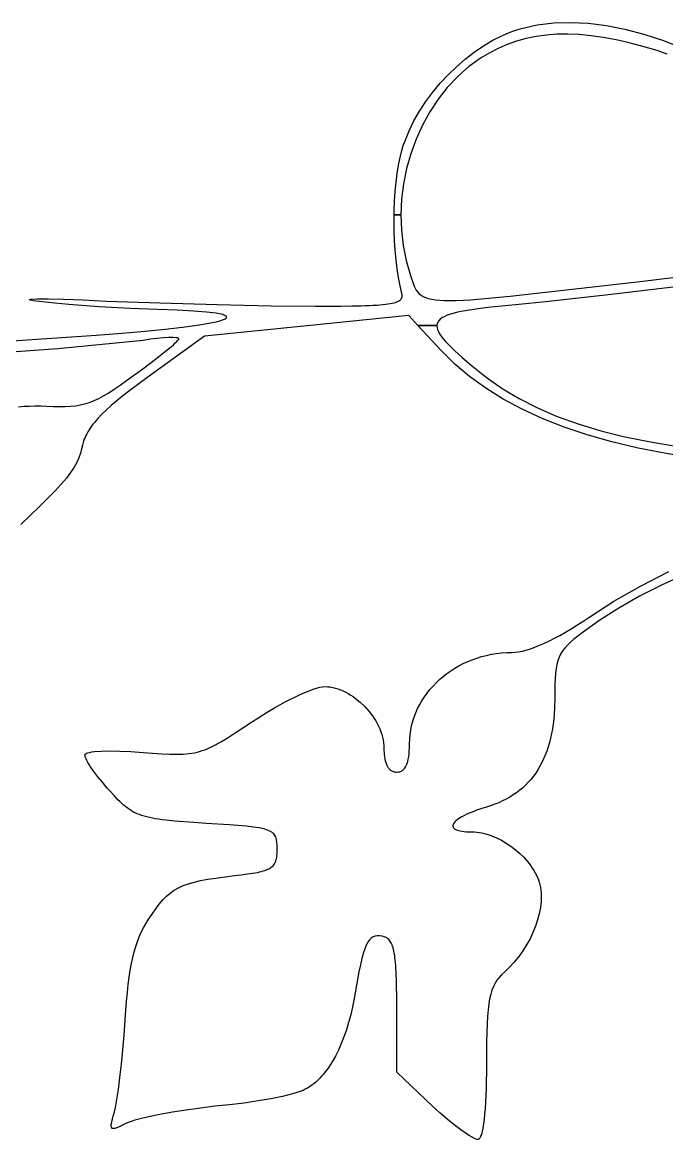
# Model space of a CAD drawing. Extents: x -119 to 121, y -47 to 51.
# Drawn here: x 41.63 to 46.95, y 33 to 42.23 of the extents above; entities that cross this region are included whole.
import ezdxf

# ---------------------------------------------------------------- set-up
doc = ezdxf.new("R2010")
doc.units = 0
doc.layers.add('BLACK', color=7, linetype='CONTINUOUS')

msp = doc.modelspace()

# ---------------------------------------------------------------- linework, layer by layer
at = {"layer": 'BLACK', "linetype": 'CONTINUOUS'}
for p, q in [((45.5928, 42.1174), (45.6715, 42.1501)), ((45.6715, 42.1501), (45.7108, 42.1637)), ((45.7108, 42.1637), (45.7499, 42.1753)), ((45.7499, 42.1753), (45.8807, 42.2037)), ((45.8807, 42.2037), (46.0165, 42.2203)), ((46.0165, 42.2203), (46.157, 42.2252)), ((46.157, 42.2252), (46.302, 42.2183)), ((46.302, 42.2183), (46.4513, 42.1997)), ((46.4513, 42.1997), (46.6046, 42.1696)), ((46.6046, 42.1696), (46.7619, 42.1279)), ((45.4368, 42.0315), (45.5144, 42.0777)), ((45.5144, 42.0777), (45.5928, 42.1174)), ((45.7099, 42.0702), (45.6325, 42.0428)), ((45.7895, 42.0923), (45.7099, 42.0702)), ((45.8715, 42.109), (45.7895, 42.0923)), ((45.9561, 42.1205), (45.8715, 42.109)), ((46.0436, 42.1268), (45.9561, 42.1205)), ((46.1341, 42.1278), (46.0436, 42.1268)), ((46.2279, 42.1237), (46.1341, 42.1278)), ((46.3252, 42.1144), (46.2279, 42.1237)), ((46.4262, 42.1), (46.3252, 42.1144)), ((46.5312, 42.0805), (46.4262, 42.1)), ((46.6402, 42.0559), (46.5312, 42.0805)), ((46.7537, 42.0264), (46.6402, 42.0559)), ((46.7619, 42.1279), (46.9229, 42.0747)), ((46.9229, 42.0747), (47.0873, 42.0102)), ((45.286, 41.9218), (45.3605, 41.9793)), ((45.3605, 41.9793), (45.4368, 42.0315)), ((45.4833, 41.9719), (45.4112, 41.9283)), ((45.557, 42.0101), (45.4833, 41.9719)), ((45.6325, 42.0428), (45.557, 42.0101)), ((46.8717, 41.9918), (46.7537, 42.0264)), ((46.955, 41.9639), (46.8717, 41.9918)), ((45.214, 41.8593), (45.286, 41.9218)), ((45.3611, 41.894), (45.3128, 41.8571)), ((45.4112, 41.9283), (45.3611, 41.894)), ((45.0792, 41.7219), (45.1449, 41.7925)), ((45.1449, 41.7925), (45.214, 41.8593)), ((45.2662, 41.8179), (45.2214, 41.7764)), ((45.3128, 41.8571), (45.2662, 41.8179)), ((45.0176, 41.648), (45.0792, 41.7219)), ((45.1373, 41.687), (45.0609, 41.5898)), ((45.2214, 41.7764), (45.1373, 41.687)), ((44.9605, 41.5714), (45.0176, 41.648)), ((44.9085, 41.4926), (44.9605, 41.5714)), ((45.0609, 41.5898), (44.9922, 41.4857)), ((44.8219, 41.3306), (44.8621, 41.4122)), ((44.8621, 41.4122), (44.9085, 41.4926)), ((44.9922, 41.4857), (44.9317, 41.3755)), ((44.7884, 41.2485), (44.8219, 41.3306)), ((44.9317, 41.3755), (44.8796, 41.2603)), ((44.7743, 41.2074), (44.7884, 41.2485)), ((44.8796, 41.2603), (44.8362, 41.1407)), ((44.7472, 41.1089), (44.7621, 41.1663)), ((44.7621, 41.1663), (44.7743, 41.2074)), ((44.8362, 41.1407), (44.8017, 41.0178)), ((44.7234, 40.9774), (44.7343, 41.0457)), ((44.7343, 41.0457), (44.7472, 41.1089)), ((44.7145, 40.9048), (44.7234, 40.9774)), ((44.8017, 41.0178), (44.7763, 40.8924)), ((44.7075, 40.8288), (44.7145, 40.9048)), ((44.7763, 40.8924), (44.7605, 40.7653)), ((44.7026, 40.7501), (44.7075, 40.8288)), ((44.7605, 40.7653), (44.7544, 40.6375)), ((44.6996, 40.6695), (44.7026, 40.7501)), ((44.6986, 40.5878), (44.6992, 40.6375)), ((44.6996, 40.5057), (44.6986, 40.5878)), ((44.6992, 40.6375), (44.6996, 40.6695)), ((44.6992, 40.6375), (44.7544, 40.6375)), ((44.7544, 40.6375), (44.6992, 40.6375)), ((44.7544, 40.6375), (44.7583, 40.5098)), ((44.7026, 40.4241), (44.6996, 40.5057)), ((44.7583, 40.5098), (44.7724, 40.3831)), ((44.7075, 40.3438), (44.7026, 40.4241)), ((44.7145, 40.2654), (44.7075, 40.3438)), ((44.7724, 40.3831), (44.7971, 40.2583)), ((46.7306, 40.0868), (48.6003, 40.3126)), ((44.7234, 40.1899), (44.7145, 40.2654)), ((44.7971, 40.2583), (44.8327, 40.1362)), ((44.7343, 40.118), (44.7234, 40.1899)), ((44.7472, 40.0504), (44.7343, 40.118)), ((44.8327, 40.1362), (44.8639, 40.0481)), ((44.7621, 39.988), (44.7472, 40.0504)), ((44.8639, 40.0481), (44.8816, 40.0134)), ((45.6582, 39.9646), (46.7306, 40.0868)), ((47.0729, 40.0469), (46.444, 39.9739)), ((41.6849, 39.936), (41.6865, 39.9373)), ((41.6859, 39.9345), (41.6849, 39.936)), ((41.6958, 39.931), (41.6859, 39.9345)), ((41.6865, 39.9373), (41.6974, 39.9396)), ((41.6974, 39.9396), (41.7494, 39.9422)), ((41.7494, 39.9422), (41.8397, 39.9422)), ((41.8397, 39.9422), (41.9663, 39.9393)), ((41.9663, 39.9393), (42.1274, 39.9335)), ((42.1274, 39.9335), (42.3209, 39.9245)), ((44.7436, 39.9302), (44.747, 39.9328)), ((44.747, 39.9328), (44.7501, 39.9355)), ((44.7501, 39.9355), (44.7528, 39.9383)), ((44.7528, 39.9383), (44.7553, 39.9412)), ((44.7553, 39.9412), (44.7574, 39.9442)), ((44.7574, 39.9442), (44.7592, 39.9473)), ((44.7592, 39.9473), (44.7608, 39.9505)), ((44.7608, 39.9505), (44.762, 39.9538)), ((44.762, 39.9538), (44.763, 39.9572)), ((44.7637, 39.9797), (44.7621, 39.988)), ((44.763, 39.9572), (44.7637, 39.9607)), ((44.7644, 39.9717), (44.7637, 39.9797)), ((44.7637, 39.9607), (44.7642, 39.9642)), ((44.7642, 39.9642), (44.7644, 39.9679)), ((44.7644, 39.9679), (44.7644, 39.9717)), ((44.8816, 40.0134), (44.905, 39.9846)), ((44.905, 39.9846), (44.9369, 39.9619)), ((44.9369, 39.9619), (44.9805, 39.9451)), ((44.9805, 39.9451), (45.0388, 39.9341)), ((45.0388, 39.9341), (45.1149, 39.929)), ((45.2118, 39.9295), (45.3326, 39.9356)), ((45.3326, 39.9356), (45.6582, 39.9646)), ((46.444, 39.9739), (45.9248, 39.9168)), ((41.7166, 39.9271), (41.6958, 39.931)), ((41.7917, 39.9175), (41.7166, 39.9271)), ((41.8946, 39.9069), (41.7917, 39.9175)), ((42.01, 39.8967), (41.8946, 39.9069)), ((42.2627, 39.8778), (42.01, 39.8967)), ((42.518, 39.8629), (42.2627, 39.8778)), ((42.3209, 39.9245), (42.7626, 39.909)), ((42.7442, 39.854), (42.518, 39.8629)), ((42.9062, 39.8491), (42.7442, 39.854)), ((42.7626, 39.909), (43.2355, 39.8954)), ((43.0407, 39.8423), (42.9062, 39.8491)), ((43.148, 39.8339), (43.0407, 39.8423)), ((43.2355, 39.8954), (43.6831, 39.8858)), ((43.6831, 39.8858), (44.0495, 39.8822)), ((44.0495, 39.8822), (44.16, 39.8824)), ((44.16, 39.8824), (44.2592, 39.883)), ((44.2592, 39.883), (44.3476, 39.8841)), ((44.3476, 39.8841), (44.4257, 39.8858)), ((44.4257, 39.8858), (44.4611, 39.887)), ((44.4611, 39.887), (44.4942, 39.8883)), ((44.4942, 39.8883), (44.5249, 39.8898)), ((44.5249, 39.8898), (44.5534, 39.8915)), ((44.5534, 39.8915), (44.5797, 39.8935)), ((44.5797, 39.8935), (44.604, 39.8956)), ((44.604, 39.8956), (44.6263, 39.8981)), ((44.6263, 39.8981), (44.6466, 39.9007)), ((44.6466, 39.9007), (44.665, 39.9037)), ((44.665, 39.9037), (44.6816, 39.9069)), ((44.6816, 39.9069), (44.6964, 39.9104)), ((44.6964, 39.9104), (44.7096, 39.9142)), ((44.7096, 39.9142), (44.7212, 39.9184)), ((44.7212, 39.9184), (44.7264, 39.9206)), ((44.7264, 39.9206), (44.7313, 39.9229)), ((44.7313, 39.9229), (44.7357, 39.9252)), ((44.7357, 39.9252), (44.7398, 39.9277)), ((44.7398, 39.9277), (44.7436, 39.9302)), ((45.1149, 39.929), (45.2118, 39.9295)), ((45.2868, 39.8445), (45.249, 39.8374)), ((45.373, 39.8578), (45.2868, 39.8445)), ((45.4731, 39.8702), (45.373, 39.8578)), ((45.5876, 39.8822), (45.4731, 39.8702)), ((45.9248, 39.9168), (45.5876, 39.8822)), ((43.2284, 39.8239), (43.148, 39.8339)), ((43.1684, 39.7409), (43.2411, 39.7567)), ((43.2824, 39.8126), (43.2284, 39.8239)), ((43.2411, 39.7567), (43.2892, 39.772)), ((43.2995, 39.8064), (43.2824, 39.8126)), ((43.2892, 39.772), (43.304, 39.7793)), ((43.3103, 39.8), (43.2995, 39.8064)), ((43.304, 39.7793), (43.3124, 39.7865)), ((43.3145, 39.7934), (43.3103, 39.8)), ((43.3124, 39.7865), (43.3145, 39.7934)), ((44.8185, 39.8046), (43.9789, 39.7199)), ((44.8948, 39.7223), (44.8185, 39.8046)), ((45.0584, 39.7499), (45.0534, 39.7366)), ((45.0666, 39.7624), (45.0584, 39.7499)), ((45.078, 39.7741), (45.0666, 39.7624)), ((45.0926, 39.785), (45.078, 39.7741)), ((45.1104, 39.7951), (45.0926, 39.785)), ((45.1314, 39.8047), (45.1104, 39.7951)), ((45.1558, 39.8136), (45.1314, 39.8047)), ((45.1835, 39.822), (45.1558, 39.8136)), ((45.2145, 39.83), (45.1835, 39.822)), ((45.249, 39.8374), (45.2145, 39.83)), ((42.2362, 39.6423), (42.4487, 39.6584)), ((42.4487, 39.6584), (42.6389, 39.6749)), ((42.6389, 39.6749), (42.8063, 39.6915)), ((42.8063, 39.6915), (42.9506, 39.7081)), ((42.9506, 39.7081), (43.0714, 39.7247)), ((43.0714, 39.7247), (43.1684, 39.7409)), ((43.9789, 39.7199), (43.1323, 39.6353)), ((45.0867, 39.5153), (44.8948, 39.7223)), ((44.8948, 39.7223), (45.0514, 39.7223)), ((45.0514, 39.7223), (44.8948, 39.7223)), ((45.0534, 39.7366), (45.0514, 39.7223)), ((45.0514, 39.7223), (45.0526, 39.7071)), ((45.0526, 39.7071), (45.0568, 39.6908)), ((45.0568, 39.6908), (45.064, 39.6734)), ((45.064, 39.6734), (45.0742, 39.6549)), ((40.3807, 39.5177), (42.2362, 39.6423)), ((42.6243, 39.6), (41.9206, 39.5305)), ((42.6836, 39.6093), (42.6243, 39.6)), ((43.1323, 39.6353), (42.6454, 39.2825)), ((42.739, 39.6161), (42.6836, 39.6093)), ((42.7893, 39.6206), (42.739, 39.6161)), ((42.8333, 39.6229), (42.7893, 39.6206)), ((42.8696, 39.6233), (42.8333, 39.6229)), ((42.8562, 39.5479), (42.8751, 39.5642)), ((42.8971, 39.6218), (42.8696, 39.6233)), ((42.8751, 39.5642), (42.8909, 39.5786)), ((42.8909, 39.5786), (42.9036, 39.5909)), ((42.9072, 39.6205), (42.8971, 39.6218)), ((42.9036, 39.5909), (42.9129, 39.6011)), ((42.9145, 39.6187), (42.9072, 39.6205)), ((42.9129, 39.6011), (42.9162, 39.6053)), ((42.9191, 39.6166), (42.9145, 39.6187)), ((42.9162, 39.6053), (42.9186, 39.6088)), ((42.9186, 39.6088), (42.9201, 39.6118)), ((42.9202, 39.6154), (42.9191, 39.6166)), ((42.9201, 39.6118), (42.9206, 39.6141)), ((42.9206, 39.6141), (42.9202, 39.6154)), ((45.0742, 39.6549), (45.0873, 39.6353)), ((45.0873, 39.6353), (45.1034, 39.6143)), ((45.1034, 39.6143), (45.1224, 39.5921)), ((45.1224, 39.5921), (45.1442, 39.5685)), ((45.1442, 39.5685), (45.1689, 39.5435)), ((41.9206, 39.5305), (40.8898, 39.458)), ((42.7549, 39.4662), (42.8104, 39.51)), ((42.8104, 39.51), (42.8346, 39.5298)), ((42.8346, 39.5298), (42.8562, 39.5479)), ((45.1989, 39.405), (45.0867, 39.5153)), ((45.1689, 39.5435), (45.1963, 39.517)), ((45.1963, 39.517), (45.2596, 39.4594)), ((42.6215, 39.3654), (42.6914, 39.4176)), ((42.6914, 39.4176), (42.7549, 39.4662)), ((45.3216, 39.3016), (45.1989, 39.405)), ((45.2596, 39.4594), (45.3336, 39.3954)), ((45.3336, 39.3954), (45.4579, 39.296)), ((42.4885, 39.2682), (42.5467, 39.3107)), ((42.5467, 39.3107), (42.6215, 39.3654)), ((45.4549, 39.2049), (45.3216, 39.3016)), ((45.4579, 39.296), (45.5906, 39.2043)), ((42.3409, 39.1678), (42.3863, 39.197)), ((42.3863, 39.197), (42.4353, 39.2303)), ((42.4353, 39.2303), (42.4885, 39.2682)), ((42.5771, 39.2326), (42.5148, 39.1859)), ((42.6454, 39.2825), (42.5771, 39.2326)), ((45.5993, 39.1149), (45.4549, 39.2049)), ((45.5906, 39.2043), (45.7323, 39.12)), ((42.1815, 39.0885), (42.2194, 39.1032)), ((42.2194, 39.1032), (42.2582, 39.1212)), ((42.2582, 39.1212), (42.2985, 39.1427)), ((42.2985, 39.1427), (42.3409, 39.1678)), ((42.4581, 39.142), (42.407, 39.1008)), ((42.5148, 39.1859), (42.4581, 39.142)), ((45.755, 39.0316), (45.5993, 39.1149)), ((45.7323, 39.12), (45.8839, 39.043)), ((41.5949, 39.0525), (41.6398, 39.0563)), ((41.6398, 39.0563), (41.6853, 39.0585)), ((41.6853, 39.0585), (41.7315, 39.0593)), ((41.7315, 39.0593), (41.7787, 39.0587)), ((41.7787, 39.0587), (41.827, 39.0567)), ((41.827, 39.0567), (41.8827, 39.0546)), ((41.8827, 39.0546), (41.9337, 39.0537)), ((41.9337, 39.0537), (41.9809, 39.0544)), ((41.9809, 39.0544), (42.0248, 39.0567)), ((42.0248, 39.0567), (42.0661, 39.0611)), ((42.0661, 39.0611), (42.1055, 39.0676)), ((42.1055, 39.0676), (42.1438, 39.0767)), ((42.1438, 39.0767), (42.1815, 39.0885)), ((42.3199, 39.025), (42.2834, 38.9899)), ((42.361, 39.0619), (42.3199, 39.025)), ((42.407, 39.1008), (42.361, 39.0619)), ((45.9223, 38.9547), (45.755, 39.0316)), ((45.8839, 39.043), (46.0461, 38.9731)), ((42.2231, 38.9236), (42.2105, 38.9077)), ((42.2512, 38.9562), (42.2231, 38.9236)), ((42.2834, 38.9899), (42.2512, 38.9562)), ((46.1016, 38.8844), (45.9223, 38.9547)), ((46.0461, 38.9731), (46.2196, 38.9102)), ((42.1603, 38.8301), (42.1525, 38.8147)), ((42.1687, 38.8454), (42.1603, 38.8301)), ((42.1779, 38.8609), (42.1687, 38.8454)), ((42.1879, 38.8764), (42.1779, 38.8609)), ((42.1987, 38.892), (42.1879, 38.8764)), ((42.2105, 38.9077), (42.1987, 38.892)), ((46.2932, 38.8204), (46.1016, 38.8844)), ((46.2196, 38.9102), (46.4052, 38.854)), ((46.4052, 38.854), (46.6036, 38.8045)), ((42.1238, 38.7365), (42.1163, 38.7039)), ((42.1335, 38.7682), (42.1238, 38.7365)), ((42.1392, 38.7838), (42.1335, 38.7682)), ((42.1455, 38.7992), (42.1392, 38.7838)), ((42.1525, 38.8147), (42.1455, 38.7992)), ((46.4973, 38.7626), (46.2932, 38.8204)), ((46.7143, 38.7111), (46.4973, 38.7626)), ((46.6036, 38.8045), (46.8156, 38.7614)), ((46.8156, 38.7614), (47.0418, 38.7245)), ((42.1077, 38.668), (42.095, 38.6313)), ((42.1163, 38.7039), (42.1077, 38.668)), ((46.9444, 38.6657), (46.7143, 38.7111)), ((47.1881, 38.6263), (46.9444, 38.6657)), ((42.0547, 38.553), (42.0261, 38.5101)), ((42.0775, 38.5932), (42.0547, 38.553)), ((42.095, 38.6313), (42.0775, 38.5932)), ((41.991, 38.4639), (41.9489, 38.4138)), ((42.0261, 38.5101), (41.991, 38.4639)), ((41.9489, 38.4138), (41.8993, 38.3591)), ((41.8416, 38.2992), (41.7752, 38.2334)), ((41.8993, 38.3591), (41.8416, 38.2992)), ((41.7752, 38.2334), (41.6142, 38.0818)), ((46.7329, 37.5726), (46.9689, 37.6918)), ((47.1193, 37.6769), (46.9125, 37.5831)), ((46.5136, 37.4472), (46.7329, 37.5726)), ((46.9125, 37.5831), (46.7246, 37.488)), ((46.3073, 37.314), (46.5136, 37.4472)), ((46.7246, 37.488), (46.5533, 37.3908)), ((46.5533, 37.3908), (46.3962, 37.2907)), ((46.2085, 37.2489), (46.2574, 37.2805)), ((46.3962, 37.2907), (46.2508, 37.187)), ((46.2574, 37.2805), (46.3073, 37.314)), ((46.0239, 37.1418), (46.0682, 37.1656)), ((46.0682, 37.1656), (46.1138, 37.1914)), ((46.1138, 37.1914), (46.1606, 37.2192)), ((46.1606, 37.2192), (46.2085, 37.2489)), ((46.2508, 37.187), (46.2146, 37.159)), ((45.8614, 37.0679), (45.8996, 37.0831)), ((45.8996, 37.0831), (45.9395, 37.1006)), ((45.9395, 37.1006), (45.9809, 37.1201)), ((45.9809, 37.1201), (46.0239, 37.1418)), ((46.1292, 37.0844), (46.1078, 37.0606)), ((46.154, 37.1083), (46.1292, 37.0844)), ((46.1824, 37.133), (46.154, 37.1083)), ((46.2146, 37.159), (46.1824, 37.133)), ((45.3819, 36.978), (45.4212, 36.9901)), ((45.4212, 36.9901), (45.4613, 37.0005)), ((45.4613, 37.0005), (45.5022, 37.0091)), ((45.5022, 37.0091), (45.5438, 37.0158)), ((45.5438, 37.0158), (45.586, 37.0207)), ((45.586, 37.0207), (45.6289, 37.0237)), ((45.6289, 37.0237), (45.6723, 37.0247)), ((45.6723, 37.0247), (45.6985, 37.0259)), ((45.6985, 37.0259), (45.727, 37.0296)), ((45.727, 37.0296), (45.7577, 37.0357)), ((45.7577, 37.0357), (45.7903, 37.0441)), ((45.7903, 37.0441), (45.8249, 37.0549)), ((45.8249, 37.0549), (45.8614, 37.0679)), ((46.0612, 36.985), (46.0508, 36.9564)), ((46.074, 37.0115), (46.0612, 36.985)), ((46.0895, 37.0365), (46.074, 37.0115)), ((46.1078, 37.0606), (46.0895, 37.0365)), ((45.1665, 36.8725), (45.1997, 36.8937)), ((45.1997, 36.8937), (45.2341, 36.9136)), ((45.2341, 36.9136), (45.2695, 36.932)), ((45.2695, 36.932), (45.306, 36.9489)), ((45.306, 36.9489), (45.3435, 36.9643)), ((45.3435, 36.9643), (45.3819, 36.978)), ((46.0362, 36.8908), (46.0315, 36.8526)), ((46.0425, 36.9252), (46.0362, 36.8908)), ((46.0508, 36.9564), (46.0425, 36.9252)), ((45.0462, 36.7743), (45.0743, 36.8007)), ((45.0743, 36.8007), (45.1038, 36.8259)), ((45.1038, 36.8259), (45.1345, 36.8498)), ((45.1345, 36.8498), (45.1665, 36.8725)), ((46.0283, 36.8101), (46.0264, 36.7627)), ((46.0315, 36.8526), (46.0283, 36.8101)), ((43.9603, 36.6937), (43.9957, 36.7081)), ((43.9957, 36.7081), (44.0284, 36.7201)), ((44.0284, 36.7201), (44.0582, 36.7297)), ((44.0582, 36.7297), (44.0848, 36.7367)), ((44.0848, 36.7367), (44.1079, 36.741)), ((44.1079, 36.741), (44.1271, 36.7425)), ((44.1271, 36.7425), (44.1484, 36.7417)), ((44.1484, 36.7417), (44.1698, 36.7394)), ((44.1698, 36.7394), (44.1913, 36.7357)), ((44.1913, 36.7357), (44.2128, 36.7305)), ((44.2128, 36.7305), (44.2344, 36.724)), ((44.2344, 36.724), (44.2559, 36.7162)), ((44.2559, 36.7162), (44.2772, 36.7071)), ((44.2772, 36.7071), (44.2984, 36.6968)), ((44.9707, 36.6885), (44.9944, 36.7181)), ((44.9944, 36.7181), (45.0196, 36.7468)), ((45.0196, 36.7468), (45.0462, 36.7743)), ((46.0253, 36.7097), (46.025, 36.6508)), ((46.0264, 36.7627), (46.0253, 36.7097)), ((43.7543, 36.5922), (43.7984, 36.6161)), ((43.7984, 36.6161), (43.8413, 36.6383)), ((43.8413, 36.6383), (43.8828, 36.6587)), ((43.8828, 36.6587), (43.9226, 36.6772)), ((43.9226, 36.6772), (43.9603, 36.6937)), ((44.2984, 36.6968), (44.3194, 36.6855)), ((44.3194, 36.6855), (44.3401, 36.673)), ((44.3401, 36.673), (44.3604, 36.6595)), ((44.3604, 36.6595), (44.3804, 36.645)), ((44.3804, 36.645), (44.4189, 36.6133)), ((44.4189, 36.6133), (44.4552, 36.5784)), ((44.9094, 36.5937), (44.9282, 36.6262)), ((44.9282, 36.6262), (44.9486, 36.6578)), ((44.9486, 36.6578), (44.9707, 36.6885)), ((46.025, 36.6508), (46.0229, 36.5605)), ((43.6183, 36.5122), (43.6639, 36.5402)), ((43.6639, 36.5402), (43.7094, 36.5669)), ((43.7094, 36.5669), (43.7543, 36.5922)), ((44.4552, 36.5784), (44.4888, 36.5407)), ((44.4888, 36.5407), (44.5194, 36.5006)), ((44.8638, 36.4914), (44.8772, 36.5262)), ((44.8772, 36.5262), (44.8924, 36.5604)), ((44.8924, 36.5604), (44.9094, 36.5937)), ((46.0229, 36.5605), (46.0202, 36.5171)), ((43.3861, 36.3598), (43.5274, 36.4532)), ((43.5274, 36.4532), (43.5726, 36.4832)), ((43.5726, 36.4832), (43.6183, 36.5122)), ((44.5194, 36.5006), (44.5334, 36.4798)), ((44.5334, 36.4798), (44.5465, 36.4586)), ((44.5465, 36.4586), (44.5586, 36.437)), ((44.5586, 36.437), (44.5696, 36.4151)), ((44.8429, 36.4197), (44.8524, 36.4559)), ((44.8524, 36.4559), (44.8638, 36.4914)), ((46.0116, 36.4337), (46.0056, 36.3937)), ((46.0164, 36.4748), (46.0116, 36.4337)), ((46.0202, 36.5171), (46.0164, 36.4748)), ((43.3267, 36.3219), (43.3861, 36.3598)), ((44.5696, 36.4151), (44.5796, 36.3929)), ((44.5796, 36.3929), (44.5884, 36.3704)), ((44.5884, 36.3704), (44.5959, 36.3479)), ((44.5959, 36.3479), (44.6023, 36.3252)), ((44.8267, 36.3079), (44.83, 36.3457)), ((44.83, 36.3457), (44.8354, 36.383)), ((44.8354, 36.383), (44.8429, 36.4197)), ((45.9986, 36.3549), (45.9904, 36.3172)), ((46.0056, 36.3937), (45.9986, 36.3549)), ((43.1784, 36.2395), (43.2241, 36.2621)), ((43.2241, 36.2621), (43.2732, 36.2895)), ((43.2732, 36.2895), (43.3267, 36.3219)), ((44.6023, 36.3252), (44.6073, 36.3025)), ((44.6073, 36.3025), (44.6109, 36.2797)), ((44.6109, 36.2797), (44.6132, 36.2571)), ((44.6132, 36.2571), (44.6139, 36.2345)), ((44.8252, 36.2404), (44.8256, 36.2698)), ((44.8256, 36.2698), (44.8267, 36.3079)), ((45.9709, 36.2452), (45.9594, 36.2109)), ((45.9812, 36.2806), (45.9709, 36.2452)), ((45.9904, 36.3172), (45.9812, 36.2806)), ((42.1445, 36.178), (42.1451, 36.1813)), ((42.1448, 36.1738), (42.1445, 36.178)), ((42.1455, 36.1691), (42.1448, 36.1738)), ((42.1451, 36.1813), (42.1469, 36.1843)), ((42.1468, 36.164), (42.1455, 36.1691)), ((42.1486, 36.1584), (42.1468, 36.164)), ((42.1469, 36.1843), (42.1538, 36.19)), ((42.1537, 36.1459), (42.1486, 36.1584)), ((42.1538, 36.19), (42.1652, 36.1949)), ((42.1652, 36.1949), (42.1808, 36.1992)), ((42.1808, 36.1992), (42.2003, 36.2028)), ((42.2003, 36.2028), (42.2237, 36.2058)), ((42.2237, 36.2058), (42.2812, 36.2098)), ((42.2812, 36.2098), (42.3515, 36.2111)), ((42.3515, 36.2111), (42.4332, 36.2098)), ((42.4332, 36.2098), (42.5246, 36.2058)), ((42.5246, 36.2058), (42.6243, 36.1992)), ((42.6243, 36.1992), (42.7794, 36.1884)), ((42.7794, 36.1884), (42.8443, 36.1854)), ((42.8443, 36.1854), (42.9023, 36.1843)), ((42.9023, 36.1843), (42.9548, 36.1856)), ((42.9548, 36.1856), (43.003, 36.1897)), ((43.003, 36.1897), (43.0259, 36.1928)), ((43.0259, 36.1928), (43.0482, 36.1967)), ((43.0482, 36.1967), (43.0701, 36.2015)), ((43.0701, 36.2015), (43.0917, 36.2071)), ((43.0917, 36.2071), (43.1132, 36.2137)), ((43.1132, 36.2137), (43.1347, 36.2213)), ((43.1347, 36.2213), (43.1784, 36.2395)), ((44.6139, 36.2345), (44.614, 36.2227)), ((44.614, 36.2227), (44.6143, 36.2113)), ((44.6143, 36.2113), (44.6149, 36.2003)), ((44.6149, 36.2003), (44.6156, 36.1895)), ((44.6156, 36.1895), (44.6165, 36.1791)), ((44.6165, 36.1791), (44.6177, 36.1691)), ((44.6177, 36.1691), (44.619, 36.1594)), ((44.619, 36.1594), (44.6205, 36.15)), ((44.8153, 36.1439), (44.819, 36.1649)), ((44.819, 36.1649), (44.8219, 36.188)), ((44.8219, 36.188), (44.8239, 36.2132)), ((44.8239, 36.2132), (44.8252, 36.2404)), ((45.9469, 36.1777), (45.9333, 36.1457)), ((45.9594, 36.2109), (45.9469, 36.1777)), ((42.1606, 36.1317), (42.1537, 36.1459)), ((42.1692, 36.1161), (42.1606, 36.1317)), ((42.1795, 36.0992), (42.1692, 36.1161)), ((42.1912, 36.081), (42.1795, 36.0992)), ((42.2045, 36.0616), (42.1912, 36.081)), ((42.219, 36.0413), (42.2045, 36.0616)), ((44.6205, 36.15), (44.6223, 36.141)), ((44.6223, 36.141), (44.6243, 36.1324)), ((44.6243, 36.1324), (44.6264, 36.1241)), ((44.6264, 36.1241), (44.6288, 36.1162)), ((44.6288, 36.1162), (44.6314, 36.1086)), ((44.6314, 36.1086), (44.6342, 36.1014)), ((44.6342, 36.1014), (44.6372, 36.0946)), ((44.6372, 36.0946), (44.6404, 36.0881)), ((44.6404, 36.0881), (44.6438, 36.082)), ((44.6438, 36.082), (44.6474, 36.0763)), ((44.6474, 36.0763), (44.6512, 36.0709)), ((44.6512, 36.0709), (44.6553, 36.066)), ((44.6553, 36.066), (44.6595, 36.0614)), ((44.6595, 36.0614), (44.664, 36.0572)), ((44.7756, 36.0582), (44.7843, 36.0678)), ((44.7843, 36.0678), (44.7921, 36.0792)), ((44.7921, 36.0792), (44.7991, 36.0925)), ((44.7991, 36.0925), (44.8053, 36.1077)), ((44.8053, 36.1077), (44.8107, 36.1248)), ((44.8107, 36.1248), (44.8153, 36.1439)), ((45.9027, 36.085), (45.8857, 36.0563)), ((45.9185, 36.1148), (45.9027, 36.085)), ((45.9333, 36.1457), (45.9185, 36.1148)), ((42.2347, 36.0201), (42.219, 36.0413)), ((42.2516, 35.9982), (42.2347, 36.0201)), ((42.2695, 35.9756), (42.2516, 35.9982)), ((42.2883, 35.9526), (42.2695, 35.9756)), ((44.664, 36.0572), (44.6686, 36.0534)), ((44.6686, 36.0534), (44.6735, 36.0499)), ((44.6735, 36.0499), (44.6785, 36.0469)), ((44.6785, 36.0469), (44.6838, 36.0443)), ((44.6838, 36.0443), (44.6893, 36.042)), ((44.6893, 36.042), (44.695, 36.0402)), ((44.695, 36.0402), (44.7008, 36.0388)), ((44.7008, 36.0388), (44.7069, 36.0378)), ((44.7069, 36.0378), (44.7133, 36.0371)), ((44.7133, 36.0371), (44.7198, 36.0369)), ((44.7198, 36.0369), (44.7326, 36.0378)), ((44.7326, 36.0378), (44.7446, 36.0403)), ((44.7446, 36.0403), (44.7503, 36.0422)), ((44.7503, 36.0422), (44.7557, 36.0445)), ((44.7557, 36.0445), (44.761, 36.0473)), ((44.761, 36.0473), (44.7661, 36.0505)), ((44.7661, 36.0505), (44.7709, 36.0541)), ((44.7709, 36.0541), (44.7756, 36.0582)), ((45.8281, 35.977), (45.8066, 35.9528)), ((45.8484, 36.0023), (45.8281, 35.977)), ((45.8676, 36.0288), (45.8484, 36.0023)), ((45.8857, 36.0563), (45.8676, 36.0288)), ((42.3079, 35.9292), (42.2883, 35.9526)), ((42.3282, 35.9055), (42.3079, 35.9292)), ((42.3491, 35.8817), (42.3282, 35.9055)), ((42.3845, 35.843), (42.3491, 35.8817)), ((45.7355, 35.8868), (45.7095, 35.8669)), ((45.7603, 35.9077), (45.7355, 35.8868)), ((45.784, 35.9297), (45.7603, 35.9077)), ((45.8066, 35.9528), (45.784, 35.9297)), ((42.4172, 35.8088), (42.3845, 35.843)), ((42.4329, 35.7933), (42.4172, 35.8088)), ((42.4483, 35.7788), (42.4329, 35.7933)), ((45.5626, 35.7843), (45.5297, 35.771)), ((45.5942, 35.7986), (45.5626, 35.7843)), ((45.6248, 35.8141), (45.5942, 35.7986)), ((45.6542, 35.8306), (45.6248, 35.8141)), ((45.6824, 35.8482), (45.6542, 35.8306)), ((45.7095, 35.8669), (45.6824, 35.8482)), ((42.4635, 35.7652), (42.4483, 35.7788)), ((42.4786, 35.7525), (42.4635, 35.7652)), ((42.4939, 35.7407), (42.4786, 35.7525)), ((42.5093, 35.7297), (42.4939, 35.7407)), ((42.525, 35.7195), (42.5093, 35.7297)), ((42.5412, 35.7101), (42.525, 35.7195)), ((42.558, 35.7013), (42.5412, 35.7101)), ((42.5754, 35.6932), (42.558, 35.7013)), ((42.5936, 35.6858), (42.5754, 35.6932)), ((45.3125, 35.6947), (45.2931, 35.6858)), ((45.3334, 35.7036), (45.3125, 35.6947)), ((45.3559, 35.7125), (45.3334, 35.7036)), ((45.3799, 35.7214), (45.3559, 35.7125)), ((45.4053, 35.7302), (45.3799, 35.7214)), ((45.4322, 35.739), (45.4053, 35.7302)), ((45.4606, 35.7477), (45.4322, 35.739)), ((45.4957, 35.7588), (45.4606, 35.7477)), ((45.5297, 35.771), (45.4957, 35.7588)), ((42.6128, 35.6789), (42.5936, 35.6858)), ((42.633, 35.6725), (42.6128, 35.6789)), ((42.6544, 35.6667), (42.633, 35.6725)), ((42.6771, 35.6613), (42.6544, 35.6667)), ((42.7013, 35.6563), (42.6771, 35.6613)), ((42.7269, 35.6516), (42.7013, 35.6563)), ((42.7543, 35.6474), (42.7269, 35.6516)), ((42.7834, 35.6434), (42.7543, 35.6474)), ((42.8144, 35.6396), (42.7834, 35.6434)), ((42.8827, 35.6327), (42.8144, 35.6396)), ((42.9602, 35.6263), (42.8827, 35.6327)), ((43.0477, 35.62), (42.9602, 35.6263)), ((43.1464, 35.6136), (43.0477, 35.62)), ((43.3356, 35.6013), (43.1464, 35.6136)), ((43.479, 35.5895), (43.3356, 35.6013)), ((45.1855, 35.6037), (45.1837, 35.5966)), ((45.189, 35.611), (45.1855, 35.6037)), ((45.1941, 35.6185), (45.189, 35.611)), ((45.2008, 35.6263), (45.1941, 35.6185)), ((45.2092, 35.6344), (45.2008, 35.6263)), ((45.2192, 35.6426), (45.2092, 35.6344)), ((45.2309, 35.651), (45.2192, 35.6426)), ((45.2441, 35.6596), (45.2309, 35.651)), ((45.2588, 35.6682), (45.2441, 35.6596)), ((45.2752, 35.677), (45.2588, 35.6682)), ((45.2931, 35.6858), (45.2752, 35.677)), ((43.5354, 35.583), (43.479, 35.5895)), ((43.5828, 35.5758), (43.5354, 35.583)), ((43.6219, 35.5676), (43.5828, 35.5758)), ((43.6535, 35.558), (43.6219, 35.5676)), ((43.6784, 35.547), (43.6535, 35.558)), ((43.6886, 35.5407), (43.6784, 35.547)), ((43.6974, 35.534), (43.6886, 35.5407)), ((43.7049, 35.5268), (43.6974, 35.534)), ((43.7113, 35.519), (43.7049, 35.5268)), ((43.7209, 35.5015), (43.7113, 35.519)), ((45.1837, 35.5966), (45.1836, 35.5899)), ((45.1836, 35.5899), (45.1851, 35.5836)), ((45.1851, 35.5836), (45.1884, 35.5776)), ((45.1884, 35.5776), (45.1934, 35.572)), ((45.1934, 35.572), (45.2001, 35.5669)), ((45.2001, 35.5669), (45.2086, 35.5621)), ((45.2086, 35.5621), (45.2188, 35.5578)), ((45.2188, 35.5578), (45.2308, 35.5541)), ((45.2308, 35.5541), (45.2446, 35.5508)), ((45.2446, 35.5508), (45.2601, 35.5481)), ((45.2601, 35.5481), (45.2775, 35.5459)), ((45.2775, 35.5459), (45.2967, 35.5443)), ((45.2967, 35.5443), (45.3178, 35.5434)), ((45.3178, 35.5434), (45.3407, 35.543)), ((45.3407, 35.543), (45.3606, 35.5425)), ((45.3606, 35.5425), (45.3808, 35.5409)), ((45.3808, 35.5409), (45.4011, 35.5383)), ((45.4011, 35.5383), (45.4216, 35.5347)), ((45.4216, 35.5347), (45.4422, 35.5302)), ((45.4422, 35.5302), (45.4628, 35.5247)), ((45.4628, 35.5247), (45.4834, 35.5183)), ((45.4834, 35.5183), (45.504, 35.5111)), ((45.504, 35.5111), (45.5246, 35.503)), ((43.7269, 35.4813), (43.7209, 35.5015)), ((43.7303, 35.4582), (43.7269, 35.4813)), ((43.7317, 35.4318), (43.7303, 35.4582)), ((43.732, 35.4019), (43.7317, 35.4318)), ((45.5246, 35.503), (45.545, 35.494)), ((45.545, 35.494), (45.5855, 35.4738)), ((45.5855, 35.4738), (45.625, 35.4507)), ((45.625, 35.4507), (45.6634, 35.4249)), ((45.6634, 35.4249), (45.7004, 35.3965)), ((43.7243, 35.3141), (43.7266, 35.3245)), ((43.7266, 35.3245), (43.7285, 35.3356)), ((43.7285, 35.3356), (43.7298, 35.3474)), ((43.7298, 35.3474), (43.7309, 35.3599)), ((43.7309, 35.3599), (43.7315, 35.3731)), ((43.7315, 35.3731), (43.732, 35.4019)), ((45.7004, 35.3965), (45.7355, 35.366)), ((45.7355, 35.366), (45.7685, 35.3334)), ((45.7685, 35.3334), (45.799, 35.299)), ((43.6304, 35.2251), (43.643, 35.2296)), ((43.643, 35.2296), (43.6545, 35.2344)), ((43.6545, 35.2344), (43.6651, 35.2395)), ((43.6651, 35.2395), (43.6747, 35.2449)), ((43.6747, 35.2449), (43.6833, 35.2508)), ((43.6833, 35.2508), (43.691, 35.257)), ((43.691, 35.257), (43.698, 35.2636)), ((43.698, 35.2636), (43.7041, 35.2707)), ((43.7041, 35.2707), (43.7094, 35.2783)), ((43.7094, 35.2783), (43.7141, 35.2864)), ((43.7141, 35.2864), (43.7181, 35.295)), ((43.7181, 35.295), (43.7215, 35.3043)), ((43.7215, 35.3043), (43.7243, 35.3141)), ((45.799, 35.299), (45.8133, 35.2812)), ((45.8133, 35.2812), (45.8269, 35.263)), ((45.8269, 35.263), (45.8397, 35.2445)), ((45.8397, 35.2445), (45.8517, 35.2257)), ((43.0462, 35.1285), (43.0992, 35.1408)), ((43.0992, 35.1408), (43.1583, 35.152)), ((43.1583, 35.152), (43.2242, 35.1625)), ((43.2242, 35.1625), (43.3792, 35.1832)), ((43.3792, 35.1832), (43.4355, 35.1897)), ((43.4355, 35.1897), (43.4855, 35.1961)), ((43.4855, 35.1961), (43.5297, 35.2026)), ((43.5297, 35.2026), (43.5683, 35.2094)), ((43.5683, 35.2094), (43.5856, 35.2131)), ((43.5856, 35.2131), (43.6017, 35.2169)), ((43.6017, 35.2169), (43.6166, 35.2209)), ((43.6166, 35.2209), (43.6304, 35.2251)), ((45.8517, 35.2257), (45.8629, 35.2066)), ((45.8629, 35.2066), (45.8732, 35.1873)), ((45.8732, 35.1873), (45.8826, 35.1677)), ((45.8826, 35.1677), (45.891, 35.1479)), ((45.891, 35.1479), (45.8977, 35.1277)), ((42.8487, 35.0384), (42.8816, 35.0616)), ((42.8816, 35.0616), (42.9171, 35.0818)), ((42.9171, 35.0818), (42.9559, 35.0994)), ((42.9559, 35.0994), (42.9987, 35.1149)), ((42.9987, 35.1149), (43.0462, 35.1285)), ((45.8977, 35.1277), (45.9032, 35.1067)), ((45.9032, 35.1067), (45.9075, 35.0851)), ((45.9075, 35.0851), (45.9107, 35.0628)), ((45.9107, 35.0628), (45.9128, 35.0399)), ((42.7586, 34.9475), (42.7879, 34.9818)), ((42.7879, 34.9818), (42.8177, 35.012)), ((42.8177, 35.012), (42.8487, 35.0384)), ((45.9124, 34.9683), (45.9068, 34.9186)), ((45.9137, 35.0165), (45.9124, 34.9683)), ((45.9128, 35.0399), (45.9137, 35.0165)), ((42.6666, 34.8163), (42.6986, 34.8652)), ((42.6986, 34.8652), (42.7291, 34.9088)), ((42.7291, 34.9088), (42.7586, 34.9475)), ((45.8972, 34.8678), (45.8836, 34.8162)), ((45.9068, 34.9186), (45.8972, 34.8678)), ((42.6272, 34.7505), (42.6462, 34.784)), ((42.6462, 34.784), (42.6666, 34.8163)), ((45.8836, 34.8162), (45.8663, 34.7643)), ((42.5781, 34.6394), (42.5932, 34.6784)), ((42.5932, 34.6784), (42.6095, 34.7154)), ((42.6095, 34.7154), (42.6272, 34.7505)), ((44.5238, 34.6762), (44.5083, 34.666)), ((44.5404, 34.6825), (44.5238, 34.6762)), ((44.5586, 34.6853), (44.5404, 34.6825)), ((44.5783, 34.6851), (44.5586, 34.6853)), ((44.5998, 34.6823), (44.5783, 34.6851)), ((44.6089, 34.68), (44.5998, 34.6823)), ((44.6174, 34.6773), (44.6089, 34.68)), ((44.6256, 34.674), (44.6174, 34.6773)), ((45.8453, 34.7125), (45.8208, 34.6611)), ((45.8663, 34.7643), (45.8453, 34.7125)), ((42.5513, 34.5538), (42.5642, 34.5979)), ((42.5642, 34.5979), (42.5781, 34.6394)), ((44.4675, 34.6073), (44.4552, 34.5769)), ((44.4804, 34.632), (44.4675, 34.6073)), ((44.4939, 34.6514), (44.4804, 34.632)), ((44.5083, 34.666), (44.4939, 34.6514)), ((44.6333, 34.6702), (44.6256, 34.674)), ((44.6407, 34.6656), (44.6333, 34.6702)), ((44.6476, 34.6604), (44.6407, 34.6656)), ((44.6541, 34.6544), (44.6476, 34.6604)), ((44.6602, 34.6475), (44.6541, 34.6544)), ((44.666, 34.6399), (44.6602, 34.6475)), ((44.6714, 34.6313), (44.666, 34.6399)), ((44.6765, 34.6217), (44.6714, 34.6313)), ((44.6812, 34.6112), (44.6765, 34.6217)), ((44.6856, 34.5996), (44.6812, 34.6112)), ((44.6896, 34.5869), (44.6856, 34.5996)), ((44.6934, 34.573), (44.6896, 34.5869)), ((45.793, 34.6107), (45.762, 34.5616)), ((45.8208, 34.6611), (45.793, 34.6107)), ((42.5288, 34.4565), (42.5396, 34.5068)), ((42.5396, 34.5068), (42.5513, 34.5538)), ((44.4312, 34.4973), (44.4192, 34.4471)), ((44.4431, 34.5404), (44.4312, 34.4973)), ((44.4552, 34.5769), (44.4431, 34.5404)), ((44.6968, 34.5579), (44.6934, 34.573)), ((44.7, 34.5416), (44.6968, 34.5579)), ((44.7029, 34.5239), (44.7, 34.5416)), ((44.7055, 34.5049), (44.7029, 34.5239)), ((44.7079, 34.4844), (44.7055, 34.5049)), ((45.7279, 34.5141), (45.6909, 34.4687)), ((45.762, 34.5616), (45.7279, 34.5141)), ((42.51, 34.3451), (42.519, 34.4027)), ((42.519, 34.4027), (42.5288, 34.4565)), ((44.4192, 34.4471), (44.407, 34.3895)), ((44.71, 34.4626), (44.7079, 34.4844)), ((44.7118, 34.4391), (44.71, 34.4626)), ((44.7135, 34.4142), (44.7118, 34.4391)), ((44.7149, 34.3876), (44.7135, 34.4142)), ((45.6512, 34.4259), (45.6088, 34.3859)), ((45.6909, 34.4687), (45.6512, 34.4259)), ((42.5019, 34.2835), (42.51, 34.3451)), ((44.3944, 34.3239), (44.367, 34.1672)), ((44.407, 34.3895), (44.3944, 34.3239)), ((44.7161, 34.3593), (44.7149, 34.3876)), ((44.7172, 34.3294), (44.7161, 34.3593)), ((44.7187, 34.2641), (44.7172, 34.3294)), ((45.5479, 34.3182), (45.532, 34.2937)), ((45.5659, 34.3413), (45.5479, 34.3182)), ((45.5862, 34.3637), (45.5659, 34.3413)), ((45.6088, 34.3859), (45.5862, 34.3637)), ((42.4878, 34.147), (42.4945, 34.2176)), ((42.4945, 34.2176), (42.5019, 34.2835)), ((44.7195, 34.1914), (44.7187, 34.2641)), ((45.5061, 34.2372), (45.4958, 34.2039)), ((45.5181, 34.2669), (45.5061, 34.2372)), ((45.532, 34.2937), (45.5181, 34.2669)), ((42.4816, 34.0715), (42.4878, 34.147)), ((44.367, 34.1672), (44.3541, 34.0994)), ((44.7198, 34.1108), (44.7195, 34.1914)), ((45.4798, 34.1237), (45.474, 34.0753)), ((45.4871, 34.1663), (45.4798, 34.1237)), ((45.4958, 34.2039), (45.4871, 34.1663)), ((42.4761, 33.9908), (42.4816, 34.0715)), ((44.3393, 34.0338), (44.3226, 33.9704)), ((44.3541, 34.0994), (44.3393, 34.0338)), ((44.7198, 33.5604), (44.7198, 34.1108)), ((45.474, 34.0753), (45.4694, 34.0204)), ((42.4672, 33.8663), (42.4761, 33.9908)), ((44.3226, 33.9704), (44.3041, 33.9095)), ((45.4659, 33.9583), (45.4618, 33.8098)), ((45.4694, 34.0204), (45.4659, 33.9583)), ((42.4568, 33.7437), (42.4672, 33.8663)), ((44.2839, 33.8511), (44.2621, 33.7954)), ((44.3041, 33.9095), (44.2839, 33.8511)), ((44.2621, 33.7954), (44.2386, 33.7426)), ((45.4618, 33.8098), (45.4606, 33.6239)), ((42.4452, 33.6259), (42.4568, 33.7437)), ((44.2135, 33.6927), (44.187, 33.646)), ((44.2386, 33.7426), (44.2135, 33.6927)), ((42.4329, 33.5163), (42.4452, 33.6259)), ((44.1445, 33.5822), (44.1297, 33.5627)), ((44.159, 33.6026), (44.1445, 33.5822)), ((44.187, 33.646), (44.159, 33.6026)), ((45.4606, 33.6239), (45.4603, 33.5542)), ((42.4202, 33.418), (42.4329, 33.5163)), ((44.0509, 33.4787), (44.0342, 33.4648)), ((44.0672, 33.4936), (44.0509, 33.4787)), ((44.0833, 33.5094), (44.0672, 33.4936)), ((44.0991, 33.5263), (44.0833, 33.5094)), ((44.1146, 33.544), (44.0991, 33.5263)), ((44.1297, 33.5627), (44.1146, 33.544)), ((45.0161, 33.2782), (44.7198, 33.5604)), ((45.4593, 33.4879), (45.4577, 33.4252)), ((45.4603, 33.5542), (45.4593, 33.4879)), ((42.4076, 33.334), (42.4202, 33.418)), ((43.9217, 33.4002), (43.8579, 33.3804)), ((43.946, 33.4099), (43.9217, 33.4002)), ((43.9648, 33.4193), (43.946, 33.4099)), ((43.9826, 33.4291), (43.9648, 33.4193)), ((44, 33.44), (43.9826, 33.4291)), ((44.0172, 33.4519), (44, 33.44)), ((44.0342, 33.4648), (44.0172, 33.4519)), ((45.4577, 33.4252), (45.4555, 33.3662)), ((42.3956, 33.2675), (42.4076, 33.334)), ((43.4588, 33.3052), (43.3388, 33.2904)), ((43.5739, 33.3222), (43.4588, 33.3052)), ((43.6808, 33.3408), (43.5739, 33.3222)), ((43.7766, 33.3604), (43.6808, 33.3408)), ((43.8579, 33.3804), (43.7766, 33.3604)), ((45.4528, 33.3111), (45.4494, 33.26)), ((45.4555, 33.3662), (45.4528, 33.3111)), ((42.377, 33.1956), (42.3844, 33.2218)), ((42.3844, 33.2218), (42.3956, 33.2675)), ((42.7627, 33.2103), (42.6688, 33.1911)), ((42.8676, 33.2292), (42.7627, 33.2103)), ((42.9802, 33.2472), (42.8676, 33.2292)), ((43.0977, 33.2638), (42.9802, 33.2472)), ((43.2169, 33.2782), (43.0977, 33.2638)), ((43.3388, 33.2904), (43.2169, 33.2782)), ((45.077, 33.2238), (45.0161, 33.2782)), ((45.137, 33.1727), (45.077, 33.2238)), ((45.4456, 33.2132), (45.4412, 33.1706)), ((45.4494, 33.26), (45.4456, 33.2132)), ((42.3614, 33.1164), (42.3615, 33.1223)), ((42.3617, 33.1113), (42.3614, 33.1164)), ((42.3615, 33.1223), (42.3621, 33.1288)), ((42.3624, 33.1068), (42.3617, 33.1113)), ((42.3621, 33.1288), (42.3631, 33.1361)), ((42.3631, 33.1361), (42.3663, 33.1529)), ((42.3663, 33.1529), (42.371, 33.1727)), ((42.371, 33.1727), (42.377, 33.1956)), ((42.4387, 33.1144), (42.4206, 33.106)), ((42.4595, 33.1248), (42.4387, 33.1144)), ((42.4832, 33.1371), (42.4595, 33.1248)), ((42.5019, 33.1453), (42.4832, 33.1371)), ((42.526, 33.1539), (42.5019, 33.1453)), ((42.5551, 33.1628), (42.526, 33.1539)), ((42.5889, 33.172), (42.5551, 33.1628)), ((42.6688, 33.1911), (42.5889, 33.172)), ((45.1946, 33.126), (45.137, 33.1727)), ((45.248, 33.0851), (45.1946, 33.126)), ((45.4363, 33.1325), (45.431, 33.099)), ((45.4412, 33.1706), (45.4363, 33.1325)), ((42.3637, 33.103), (42.3624, 33.1068)), ((42.3654, 33.0999), (42.3637, 33.103)), ((42.3676, 33.0974), (42.3654, 33.0999)), ((42.3704, 33.0956), (42.3676, 33.0974)), ((42.3736, 33.0944), (42.3704, 33.0956)), ((42.3774, 33.0938), (42.3736, 33.0944)), ((42.3818, 33.0938), (42.3774, 33.0938)), ((42.3868, 33.0944), (42.3818, 33.0938)), ((42.3923, 33.0956), (42.3868, 33.0944)), ((42.3985, 33.0974), (42.3923, 33.0956)), ((42.4052, 33.0997), (42.3985, 33.0974)), ((42.4206, 33.106), (42.4052, 33.0997)), ((45.2959, 33.051), (45.248, 33.0851)), ((45.3172, 33.037), (45.2959, 33.051)), ((45.3366, 33.0252), (45.3172, 33.037)), ((45.3537, 33.0157), (45.3366, 33.0252)), ((45.3685, 33.0088), (45.3537, 33.0157)), ((45.4088, 33.0202), (45.4052, 33.0141)), ((45.4123, 33.0277), (45.4088, 33.0202)), ((45.4156, 33.0364), (45.4123, 33.0277)), ((45.4189, 33.0465), (45.4156, 33.0364)), ((45.4252, 33.0703), (45.4189, 33.0465)), ((45.431, 33.099), (45.4252, 33.0703)), ((45.3806, 33.0045), (45.3685, 33.0088)), ((45.39, 33.003), (45.3806, 33.0045)), ((45.394, 33.0037), (45.39, 33.003)), ((45.3978, 33.0058), (45.394, 33.0037)), ((45.4016, 33.0093), (45.3978, 33.0058)), ((45.4052, 33.0141), (45.4016, 33.0093))]:
    msp.add_line(p, q, dxfattribs=at)

doc.saveas('drawing.dxf')
